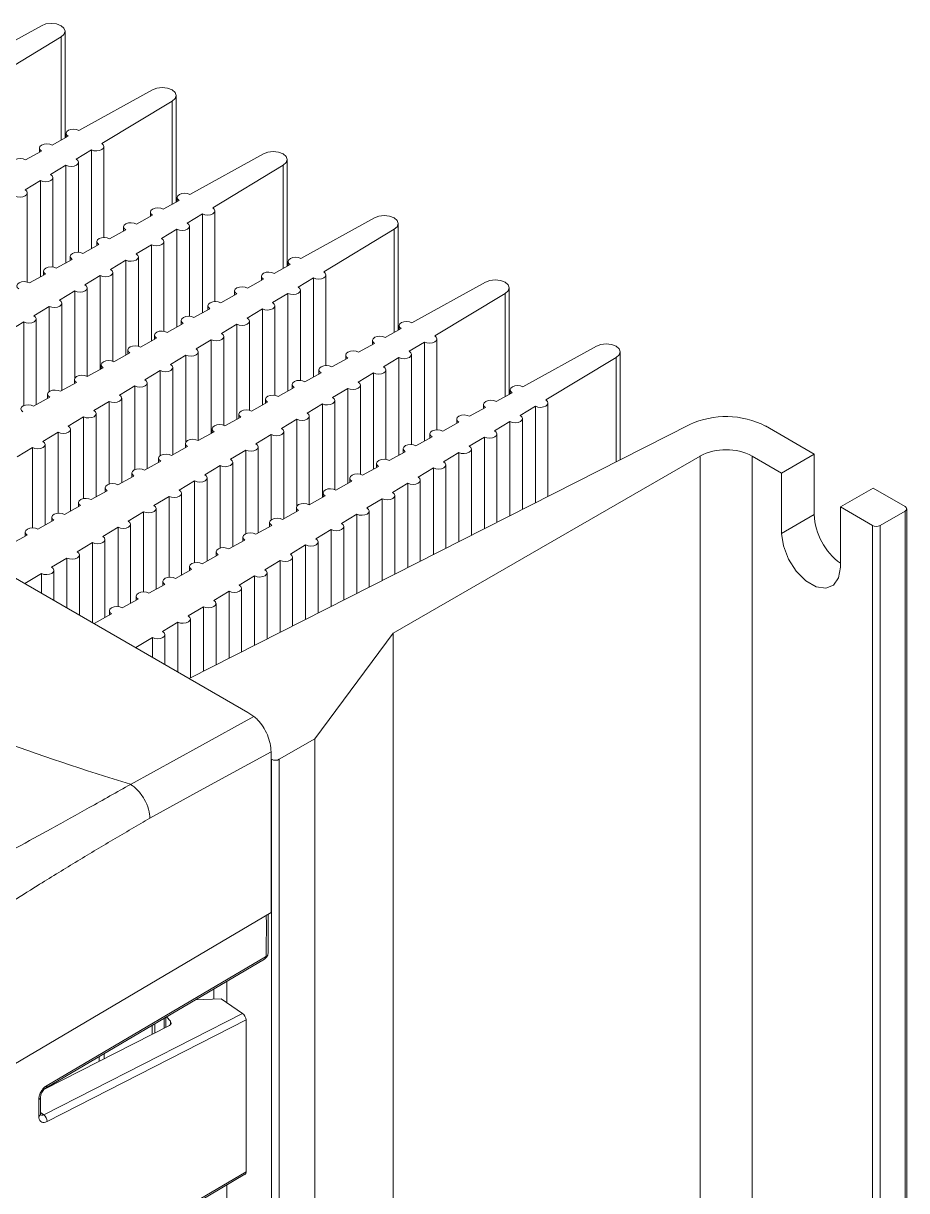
# Model space of a CAD drawing. Header units: millimetres. Extents: x -829 to 2887, y -460 to 1788.
# Drawn here: x 1963.52 to 1987.43, y 445.75 to 477.34 of the extents above; entities that cross this region are included whole.
import ezdxf

# ---------------------------------------------------------------- set-up
doc = ezdxf.new("R2010")
doc.units = ezdxf.units.MM

msp = doc.modelspace()

# ---------------------------------------------------------------- linework, layer by layer
at = {"color": 7, "linetype": 'Continuous', "lineweight": 15}
for p, q in [((1964.008, 477.277), (1962.015, 476.177)), ((1964.648, 474.237), (1964.648, 477.124)), ((1962.633, 475.82), (1964.538, 476.971)), ((1964.538, 476.971), (1964.538, 474.176)), ((1967.013, 475.542), (1965.02, 474.442)), ((1965.639, 474.085), (1967.543, 475.236)), ((1967.543, 475.236), (1967.543, 472.441)), ((1967.653, 472.502), (1967.653, 475.389)), ((1964.297, 474.043), (1964.731, 474.283)), ((1964.675, 474.362), (1964.675, 474.252)), ((1969.6, 458.691), (1942.74, 474.198)), ((1963.952, 473.963), (1963.952, 473.853)), ((1965.362, 473.918), (1964.947, 473.668)), ((1965.362, 473.918), (1965.362, 471.238)), ((1965.7, 471.546), (1965.7, 474.002)), ((1963.573, 473.644), (1964.008, 473.884)), ((1970.018, 473.807), (1968.025, 472.707)), ((1970.658, 470.767), (1970.658, 473.654)), ((1964.671, 473.501), (1964.256, 473.25)), ((1964.671, 473.501), (1964.671, 470.856)), ((1965.009, 471.146), (1965.009, 473.584)), ((1968.644, 472.35), (1970.549, 473.501)), ((1970.549, 473.501), (1970.549, 470.707)), ((1963.98, 473.083), (1963.565, 472.832)), ((1963.98, 473.083), (1963.98, 470.475)), ((1964.318, 470.743), (1964.318, 473.167)), ((1963.626, 470.337), (1963.626, 472.749)), ((1967.302, 472.308), (1967.736, 472.548)), ((1967.681, 472.627), (1967.681, 472.517)), ((1966.579, 471.909), (1967.013, 472.149)), ((1966.957, 472.228), (1966.957, 472.118)), ((1968.367, 472.183), (1967.952, 471.933)), ((1968.367, 472.183), (1968.367, 469.503)), ((1968.706, 469.811), (1968.706, 472.267)), ((1973.023, 472.072), (1971.03, 470.972)), ((1965.855, 471.51), (1966.29, 471.75)), ((1966.234, 471.829), (1966.234, 471.719)), ((1967.676, 471.766), (1967.261, 471.515)), ((1967.676, 471.766), (1967.676, 469.122)), ((1968.014, 469.411), (1968.014, 471.849)), ((1971.649, 470.615), (1973.554, 471.766)), ((1973.554, 471.766), (1973.554, 468.972)), ((1973.664, 469.032), (1973.664, 471.919)), ((1965.511, 471.43), (1965.511, 471.32)), ((1967.323, 469.009), (1967.323, 471.432)), ((1965.132, 471.111), (1965.566, 471.351)), ((1966.985, 471.348), (1966.57, 471.098)), ((1966.985, 471.348), (1966.985, 468.74)), ((1964.409, 470.712), (1964.843, 470.951)), ((1964.788, 471.031), (1964.788, 470.921)), ((1966.293, 470.931), (1965.879, 470.68)), ((1966.293, 470.931), (1966.293, 468.359)), ((1966.632, 468.603), (1966.632, 471.014)), ((1970.307, 470.573), (1970.741, 470.813)), ((1970.686, 470.893), (1970.686, 470.782)), ((1963.686, 470.313), (1964.12, 470.552)), ((1964.064, 470.632), (1964.064, 470.522)), ((1965.602, 470.513), (1965.187, 470.263)), ((1965.602, 470.513), (1965.602, 467.977)), ((1965.94, 468.193), (1965.94, 470.597)), ((1969.963, 470.494), (1969.963, 470.383)), ((1971.373, 470.448), (1970.958, 470.198)), ((1971.373, 470.448), (1971.373, 467.768)), ((1971.711, 468.076), (1971.711, 470.532)), ((1965.249, 467.783), (1965.249, 470.179)), ((1969.584, 470.174), (1970.018, 470.414)), ((1976.029, 470.337), (1974.036, 469.238)), ((1976.669, 467.297), (1976.669, 470.184)), ((1964.911, 470.096), (1964.496, 469.845)), ((1964.911, 470.096), (1964.911, 467.738)), ((1968.861, 469.775), (1969.295, 470.015)), ((1969.239, 470.095), (1969.239, 469.984)), ((1970.681, 470.031), (1970.266, 469.78)), ((1970.681, 470.031), (1970.681, 467.387)), ((1971.019, 467.676), (1971.019, 470.114)), ((1974.654, 468.88), (1976.559, 470.031)), ((1976.559, 470.031), (1976.559, 467.237)), ((1964.22, 469.678), (1963.805, 469.427)), ((1964.22, 469.678), (1964.22, 467.373)), ((1964.558, 467.401), (1964.558, 469.762)), ((1968.137, 469.376), (1968.571, 469.616)), ((1968.516, 469.695), (1968.516, 469.585)), ((1969.99, 469.613), (1969.575, 469.363)), ((1969.99, 469.613), (1969.99, 467.005)), ((1970.328, 467.274), (1970.328, 469.697)), ((1963.528, 469.261), (1963.113, 469.01)), ((1963.528, 469.261), (1963.528, 466.992)), ((1963.867, 467.02), (1963.867, 469.344)), ((1967.414, 468.977), (1967.848, 469.217)), ((1967.793, 469.296), (1967.793, 469.186)), ((1969.299, 469.196), (1968.884, 468.945)), ((1969.299, 469.196), (1969.299, 466.624)), ((1969.637, 466.868), (1969.637, 469.279)), ((1967.069, 468.897), (1967.069, 468.787)), ((1968.946, 466.458), (1968.946, 468.862)), ((1973.312, 468.838), (1973.746, 469.078)), ((1973.691, 469.158), (1973.691, 469.047)), ((1966.691, 468.578), (1967.125, 468.818)), ((1968.607, 468.778), (1968.193, 468.528)), ((1968.607, 468.778), (1968.607, 466.243)), ((1972.589, 468.439), (1973.023, 468.679)), ((1972.968, 468.759), (1972.968, 468.648)), ((1974.378, 468.714), (1973.963, 468.463)), ((1974.378, 468.714), (1974.378, 466.033)), ((1974.716, 466.341), (1974.716, 468.797)), ((1979.034, 468.602), (1977.041, 467.503)), ((1965.968, 468.179), (1966.402, 468.418)), ((1966.346, 468.498), (1966.346, 468.388)), ((1967.916, 468.361), (1967.501, 468.11)), ((1967.916, 468.361), (1967.916, 466.003)), ((1968.254, 466.048), (1968.254, 468.444)), ((1971.866, 468.04), (1972.3, 468.28)), ((1972.245, 468.36), (1972.245, 468.249)), ((1973.686, 468.296), (1973.272, 468.045)), ((1973.686, 468.296), (1973.686, 465.652)), ((1974.025, 465.941), (1974.025, 468.379)), ((1977.659, 467.146), (1979.564, 468.296)), ((1979.564, 468.296), (1979.564, 465.468)), ((1979.674, 465.523), (1979.674, 468.449)), ((1965.244, 467.78), (1965.678, 468.019)), ((1965.623, 468.099), (1965.623, 467.989)), ((1967.225, 467.943), (1966.81, 467.693)), ((1967.225, 467.943), (1967.225, 465.638)), ((1967.563, 465.666), (1967.563, 468.027)), ((1971.521, 467.961), (1971.521, 467.85)), ((1973.333, 465.539), (1973.333, 467.962)), ((1964.521, 467.381), (1964.955, 467.62)), ((1964.9, 467.7), (1964.9, 467.59)), ((1966.872, 465.285), (1966.872, 467.609)), ((1971.143, 467.641), (1971.577, 467.881)), ((1972.995, 467.878), (1972.58, 467.628)), ((1972.995, 467.878), (1972.995, 465.27)), ((1964.176, 467.301), (1964.176, 467.191)), ((1966.534, 467.526), (1966.119, 467.275)), ((1966.534, 467.526), (1966.534, 465.257)), ((1970.419, 467.242), (1970.853, 467.482)), ((1970.798, 467.561), (1970.798, 467.451)), ((1972.304, 467.461), (1971.889, 467.21)), ((1972.304, 467.461), (1972.304, 464.889)), ((1972.642, 465.133), (1972.642, 467.544)), ((1976.318, 467.104), (1976.752, 467.343)), ((1976.696, 467.423), (1976.696, 467.313)), ((1963.798, 466.982), (1964.232, 467.221)), ((1965.842, 467.108), (1965.427, 466.858)), ((1965.842, 464.87), (1965.842, 467.108)), ((1966.181, 464.903), (1966.181, 467.192)), ((1969.696, 466.843), (1970.13, 467.083)), ((1970.075, 467.162), (1970.075, 467.052)), ((1971.613, 467.043), (1971.198, 466.793)), ((1971.613, 467.043), (1971.613, 464.508)), ((1971.951, 464.723), (1971.951, 467.127)), ((1975.973, 467.024), (1975.973, 466.913)), ((1977.383, 466.979), (1976.968, 466.728)), ((1977.383, 466.979), (1977.383, 464.362)), ((1977.721, 464.533), (1977.721, 467.062)), ((1965.151, 466.691), (1964.736, 466.44)), ((1965.151, 464.479), (1965.151, 466.691)), ((1965.489, 464.522), (1965.489, 466.774)), ((1968.973, 466.444), (1969.407, 466.684)), ((1969.351, 466.763), (1969.351, 466.653)), ((1971.26, 464.313), (1971.26, 466.709)), ((1975.594, 466.705), (1976.028, 466.944)), ((1964.798, 464.141), (1964.798, 466.357)), ((1981.56, 466.48), (1968.011, 459.609)), ((1968.628, 466.364), (1968.628, 466.254)), ((1970.921, 466.626), (1970.506, 466.375)), ((1970.921, 466.626), (1970.921, 464.269)), ((1974.871, 466.305), (1975.305, 466.545)), ((1975.25, 466.625), (1975.25, 466.514)), ((1976.692, 466.561), (1976.277, 466.311)), ((1976.692, 466.561), (1976.692, 464.011)), ((1977.03, 464.183), (1977.03, 466.645)), ((1984.931, 465.68), (1983.611, 466.442)), ((1964.46, 466.273), (1964.045, 466.022)), ((1964.46, 464.084), (1964.46, 466.273)), ((1968.249, 466.045), (1968.684, 466.285)), ((1970.23, 466.208), (1969.815, 465.958)), ((1970.23, 466.208), (1970.23, 463.903)), ((1970.568, 463.931), (1970.568, 466.292)), ((1974.148, 465.906), (1974.582, 466.146)), ((1974.526, 466.226), (1974.526, 466.115)), ((1976, 466.144), (1975.585, 465.893)), ((1976, 466.144), (1976, 463.66)), ((1976.339, 463.832), (1976.339, 466.227)), ((1963.768, 465.856), (1963.354, 465.605)), ((1963.768, 463.686), (1963.768, 465.856)), ((1964.107, 463.759), (1964.107, 465.939)), ((1967.526, 465.646), (1967.96, 465.885)), ((1967.905, 465.965), (1967.905, 465.855)), ((1969.539, 465.791), (1969.124, 465.54)), ((1969.539, 465.791), (1969.539, 463.522)), ((1969.877, 463.55), (1969.877, 465.874)), ((1973.424, 465.507), (1973.859, 465.747)), ((1973.803, 465.827), (1973.803, 465.716)), ((1975.309, 465.726), (1974.894, 465.475)), ((1975.309, 465.726), (1975.309, 463.31)), ((1975.647, 463.481), (1975.647, 465.81)), ((1966.803, 465.247), (1967.237, 465.486)), ((1967.182, 465.566), (1967.182, 465.456)), ((1969.186, 463.169), (1969.186, 465.457)), ((1973.08, 465.428), (1973.08, 465.317)), ((1973.528, 460.832), (1981.837, 465.628)), ((1974.956, 463.131), (1974.956, 465.392)), ((1983.251, 465.628), (1984.047, 465.169)), ((1984.047, 465.169), (1984.931, 465.68)), ((1984.931, 465.68), (1984.931, 464.046)), ((1966.08, 464.848), (1966.514, 465.087)), ((1966.458, 465.167), (1966.458, 465.057)), ((1968.848, 465.373), (1968.433, 465.123)), ((1968.848, 463.135), (1968.848, 465.373)), ((1972.701, 465.108), (1973.135, 465.348)), ((1974.618, 465.309), (1974.203, 465.058)), ((1974.618, 465.309), (1974.618, 462.959)), ((1984.047, 463.536), (1984.047, 465.169)), ((1965.735, 464.768), (1965.735, 464.658)), ((1968.156, 464.956), (1967.741, 464.705)), ((1968.156, 462.744), (1968.156, 464.956)), ((1968.494, 462.787), (1968.494, 465.039)), ((1971.978, 464.709), (1972.412, 464.949)), ((1972.357, 465.028), (1972.357, 464.918)), ((1973.927, 464.891), (1973.512, 464.64)), ((1973.927, 464.891), (1973.927, 462.609)), ((1974.265, 462.78), (1974.265, 464.974)), ((1986.522, 464.761), (1985.638, 464.251)), ((1986.522, 464.761), (1987.388, 464.261)), ((1965.356, 464.449), (1965.791, 464.688)), ((1967.465, 464.538), (1967.05, 464.288)), ((1967.465, 462.349), (1967.465, 464.538)), ((1967.803, 462.406), (1967.803, 464.622)), ((1971.255, 464.31), (1971.689, 464.55)), ((1971.633, 464.629), (1971.633, 464.519)), ((1973.235, 464.473), (1972.82, 464.223)), ((1973.235, 464.473), (1973.235, 462.258)), ((1973.573, 462.43), (1973.573, 464.557)), ((1964.633, 464.05), (1965.067, 464.289)), ((1965.012, 464.369), (1965.012, 464.259)), ((1967.112, 462.024), (1967.112, 464.204)), ((1970.531, 463.911), (1970.966, 464.151)), ((1970.91, 464.23), (1970.91, 464.12)), ((1972.882, 462.079), (1972.882, 464.139)), ((1986.504, 463.751), (1985.638, 464.251)), ((1985.638, 464.251), (1985.638, 462.618)), ((1986.716, 463.751), (1987.388, 464.139)), ((1987.432, 412.023), (1987.432, 464.2)), ((1963.91, 463.651), (1964.344, 463.89)), ((1964.289, 463.97), (1964.289, 463.86)), ((1966.774, 464.121), (1966.359, 463.87)), ((1966.774, 461.951), (1966.774, 464.121)), ((1970.187, 463.831), (1970.187, 463.721)), ((1972.544, 464.056), (1972.129, 463.805)), ((1972.544, 464.056), (1972.544, 461.908)), ((1963.187, 463.252), (1963.621, 463.491)), ((1963.565, 463.571), (1963.565, 463.46)), ((1966.082, 463.703), (1965.667, 463.453)), ((1966.082, 461.551), (1966.082, 463.703)), ((1966.421, 461.643), (1966.421, 463.787)), ((1969.808, 463.512), (1970.242, 463.752)), ((1971.853, 463.638), (1971.438, 463.388)), ((1971.853, 461.557), (1971.853, 463.638)), ((1972.191, 461.729), (1972.191, 463.722)), ((1965.391, 463.286), (1964.976, 463.035)), ((1965.391, 461.121), (1965.391, 463.286)), ((1965.729, 461.262), (1965.729, 463.369)), ((1969.085, 463.113), (1969.519, 463.352)), ((1969.464, 463.432), (1969.464, 463.322)), ((1971.161, 463.221), (1970.747, 462.97)), ((1971.161, 461.207), (1971.161, 463.221)), ((1971.5, 461.378), (1971.5, 463.304)), ((1964.7, 462.868), (1964.285, 462.617)), ((1964.7, 461.52), (1964.7, 462.868)), ((1965.038, 461.325), (1965.038, 462.952)), ((1968.362, 462.714), (1968.796, 462.953)), ((1968.74, 463.033), (1968.74, 462.923)), ((1970.808, 461.028), (1970.808, 462.887)), ((1967.638, 462.315), (1968.072, 462.554)), ((1968.017, 462.634), (1968.017, 462.524)), ((1970.47, 462.803), (1970.055, 462.553)), ((1970.47, 460.856), (1970.47, 462.803)), ((1963.559, 462.179), (1964.009, 462.451)), ((1964.009, 461.919), (1964.009, 462.451)), ((1964.347, 461.724), (1964.347, 462.534)), ((1967.294, 462.235), (1967.294, 462.125)), ((1969.779, 462.386), (1969.364, 462.135)), ((1969.779, 460.506), (1969.779, 462.386)), ((1970.117, 460.677), (1970.117, 462.469)), ((1966.915, 461.916), (1967.349, 462.155)), ((1969.088, 461.968), (1968.673, 461.718)), ((1969.088, 460.155), (1969.088, 461.968)), ((1969.426, 460.326), (1969.426, 462.052)), ((1966.192, 461.517), (1966.626, 461.756)), ((1966.57, 461.836), (1966.57, 461.726)), ((1968.735, 459.976), (1968.735, 461.634)), ((1965.903, 461.357), (1965.432, 461.098)), ((1965.847, 461.437), (1965.847, 461.327)), ((1968.396, 461.551), (1967.981, 461.3)), ((1968.396, 459.804), (1968.396, 461.551)), ((1967.705, 461.133), (1967.29, 460.883)), ((1967.705, 459.785), (1967.705, 461.133)), ((1968.043, 459.625), (1968.043, 461.217)), ((1966.564, 460.444), (1967.014, 460.716)), ((1967.014, 460.184), (1967.014, 460.716)), ((1967.352, 459.989), (1967.352, 460.799)), ((1971.407, 457.974), (1973.528, 460.832)), ((1973.528, 460.832), (1973.528, 408.655)), ((1969.6, 458.691), (1969.757, 458.578)), ((1970.448, 457.421), (1971.407, 457.974)), ((1971.407, 457.974), (1971.407, 405.797)), ((1970.226, 457.626), (1970.226, 453.271)), ((1966.421, 456.742), (1966.417, 456.743)), ((1970.226, 453.271), (1962.851, 448.928)), ((1970.142, 452.212), (1970.142, 453.222)), ((1964.133, 448.529), (1970.047, 452.012)), ((1968.875, 450.935), (1969.451, 450.544)), ((1967.377, 450.17), (1967.377, 450.439)), ((1967.392, 450.448), (1967.498, 450.329)), ((1969.547, 450.366), (1969.547, 446.256)), ((1964.088, 448.493), (1967.472, 450.219)), ((1964.135, 448.531), (1964.133, 448.529)), ((1963.983, 447.819), (1963.983, 448.274)), ((1963.983, 448.271), (1963.983, 448.274)), ((1964.133, 443.018), (1969.517, 446.188))]:
    msp.add_line(p, q, dxfattribs=at)
at = {"color": 8, "linetype": 'Continuous', "lineweight": 15}
for p, q in [((1981.837, 465.628), (1981.837, 413.451)), ((1983.251, 465.628), (1983.251, 413.451)), ((1987.388, 464.139), (1987.388, 411.962)), ((1984.931, 464.046), (1984.047, 463.536)), ((1986.504, 411.574), (1986.504, 463.751)), ((1986.716, 411.574), (1986.716, 463.751)), ((1970.236, 405.244), (1970.236, 457.421)), ((1970.448, 457.421), (1970.448, 405.244)), ((1964.161, 448.596), (1970.075, 452.078)), ((1968.678, 450.927), (1968.678, 451.205)), ((1969.031, 451.413), (1969.031, 450.829)), ((1964.07, 447.799), (1969.451, 450.544)), ((1969.547, 450.366), (1964.161, 447.618)), ((1967.333, 450.148), (1967.333, 450.413)), ((1965.568, 449.247), (1965.568, 449.374)), ((1965.709, 449.32), (1965.709, 449.457)), ((1963.937, 447.756), (1963.937, 448.211)), ((1963.983, 447.861), (1964.07, 447.799)), ((1964.161, 443.084), (1969.547, 446.256)), ((1969.031, 445.902), (1969.031, 445.503))]:
    msp.add_line(p, q, dxfattribs=at)
at = {"color": 144, "linetype": 'Continuous', "lineweight": 0}
for p, q in [((1968.875, 450.935), (1968.171, 450.907)), ((1967.009, 449.983), (1967.009, 450.223)), ((1967.08, 450.019), (1967.08, 450.264)), ((1967.498, 450.237), (1967.498, 450.329))]:
    msp.add_line(p, q, dxfattribs=at)
at = {"color": 7, "linetype": 'Continuous', "lineweight": 15, "flags": 128}
for points in [[(1964.538, 476.971), (1964.619, 477.041), (1964.648, 477.124), (1964.619, 477.206), (1964.538, 477.277), (1964.417, 477.324), (1964.273, 477.34), (1964.13, 477.324), (1964.008, 477.277)], [(1967.543, 475.236), (1967.625, 475.306), (1967.653, 475.389), (1967.625, 475.472), (1967.543, 475.542), (1967.422, 475.589), (1967.278, 475.605), (1967.135, 475.589), (1967.013, 475.542)], [(1964.731, 474.283), (1964.689, 474.321), (1964.675, 474.365), (1964.692, 474.409), (1964.737, 474.446), (1964.803, 474.47), (1964.88, 474.478), (1964.956, 474.468), (1965.02, 474.442)], [(1964.008, 473.884), (1963.966, 473.922), (1963.952, 473.966), (1963.969, 474.01), (1964.014, 474.047), (1964.08, 474.071), (1964.157, 474.079), (1964.233, 474.069), (1964.297, 474.043)], [(1965.639, 474.085), (1965.683, 474.048), (1965.7, 474.004), (1965.687, 473.96), (1965.645, 473.922), (1965.581, 473.896), (1965.505, 473.886), (1965.428, 473.894), (1965.362, 473.918)], [(1963.284, 473.484), (1963.242, 473.522), (1963.229, 473.567), (1963.246, 473.611), (1963.291, 473.648), (1963.357, 473.672), (1963.433, 473.68), (1963.51, 473.67), (1963.573, 473.644)], [(1964.947, 473.668), (1964.992, 473.631), (1965.009, 473.587), (1964.996, 473.542), (1964.954, 473.504), (1964.89, 473.478), (1964.814, 473.469), (1964.737, 473.476), (1964.671, 473.501)], [(1970.549, 473.501), (1970.63, 473.571), (1970.658, 473.654), (1970.63, 473.737), (1970.549, 473.807), (1970.427, 473.854), (1970.283, 473.87), (1970.14, 473.854), (1970.018, 473.807)], [(1964.256, 473.25), (1964.301, 473.213), (1964.318, 473.169), (1964.304, 473.125), (1964.262, 473.087), (1964.198, 473.061), (1964.122, 473.051), (1964.045, 473.059), (1963.98, 473.083)], [(1963.565, 472.832), (1963.609, 472.796), (1963.626, 472.752), (1963.613, 472.707), (1963.571, 472.669), (1963.507, 472.643), (1963.431, 472.634), (1963.354, 472.641), (1963.288, 472.666)], [(1967.736, 472.548), (1967.694, 472.586), (1967.681, 472.63), (1967.698, 472.674), (1967.742, 472.711), (1967.808, 472.735), (1967.885, 472.743), (1967.961, 472.733), (1968.025, 472.707)], [(1967.013, 472.149), (1966.971, 472.187), (1966.957, 472.231), (1966.974, 472.275), (1967.019, 472.312), (1967.085, 472.336), (1967.162, 472.344), (1967.238, 472.334), (1967.302, 472.308)], [(1968.644, 472.35), (1968.689, 472.313), (1968.705, 472.269), (1968.692, 472.225), (1968.65, 472.187), (1968.586, 472.161), (1968.51, 472.151), (1968.433, 472.159), (1968.367, 472.183)], [(1973.554, 471.766), (1973.635, 471.836), (1973.664, 471.919), (1973.635, 472.002), (1973.554, 472.072), (1973.432, 472.119), (1973.289, 472.135), (1973.145, 472.119), (1973.023, 472.072)], [(1966.29, 471.75), (1966.248, 471.788), (1966.234, 471.832), (1966.251, 471.876), (1966.296, 471.913), (1966.362, 471.937), (1966.439, 471.945), (1966.515, 471.935), (1966.579, 471.909)], [(1967.952, 471.933), (1967.997, 471.896), (1968.014, 471.852), (1968.001, 471.807), (1967.959, 471.769), (1967.895, 471.744), (1967.819, 471.734), (1967.742, 471.742), (1967.676, 471.766)], [(1965.566, 471.351), (1965.524, 471.389), (1965.511, 471.433), (1965.528, 471.477), (1965.573, 471.514), (1965.638, 471.538), (1965.715, 471.546), (1965.792, 471.536), (1965.855, 471.51)], [(1967.261, 471.515), (1967.306, 471.478), (1967.323, 471.434), (1967.309, 471.39), (1967.268, 471.352), (1967.204, 471.326), (1967.127, 471.316), (1967.051, 471.324), (1966.985, 471.348)], [(1964.843, 470.951), (1964.801, 470.989), (1964.788, 471.034), (1964.805, 471.078), (1964.849, 471.115), (1964.915, 471.139), (1964.992, 471.147), (1965.068, 471.137), (1965.132, 471.111)], [(1966.57, 471.098), (1966.615, 471.061), (1966.632, 471.017), (1966.618, 470.972), (1966.576, 470.934), (1966.512, 470.909), (1966.436, 470.899), (1966.359, 470.907), (1966.293, 470.931)], [(1970.741, 470.813), (1970.699, 470.851), (1970.686, 470.895), (1970.703, 470.939), (1970.748, 470.976), (1970.813, 471), (1970.89, 471.008), (1970.967, 470.998), (1971.03, 470.972)], [(1964.12, 470.552), (1964.078, 470.59), (1964.064, 470.635), (1964.081, 470.679), (1964.126, 470.716), (1964.192, 470.74), (1964.269, 470.748), (1964.345, 470.738), (1964.409, 470.712)], [(1965.879, 470.68), (1965.923, 470.643), (1965.94, 470.599), (1965.927, 470.555), (1965.885, 470.517), (1965.821, 470.491), (1965.745, 470.481), (1965.668, 470.489), (1965.602, 470.513)], [(1970.018, 470.414), (1969.976, 470.452), (1969.963, 470.496), (1969.98, 470.54), (1970.024, 470.577), (1970.09, 470.601), (1970.167, 470.609), (1970.243, 470.599), (1970.307, 470.573)], [(1971.649, 470.615), (1971.694, 470.578), (1971.711, 470.535), (1971.697, 470.49), (1971.655, 470.452), (1971.591, 470.426), (1971.515, 470.416), (1971.438, 470.424), (1971.373, 470.448)], [(1963.396, 470.153), (1963.355, 470.191), (1963.341, 470.236), (1963.358, 470.28), (1963.403, 470.317), (1963.469, 470.341), (1963.546, 470.349), (1963.622, 470.339), (1963.686, 470.313)], [(1965.187, 470.263), (1965.232, 470.226), (1965.249, 470.182), (1965.236, 470.137), (1965.194, 470.099), (1965.13, 470.073), (1965.054, 470.064), (1964.977, 470.071), (1964.911, 470.096)], [(1969.295, 470.015), (1969.253, 470.053), (1969.239, 470.097), (1969.256, 470.141), (1969.301, 470.178), (1969.367, 470.202), (1969.444, 470.21), (1969.52, 470.2), (1969.584, 470.174)], [(1970.958, 470.198), (1971.002, 470.161), (1971.019, 470.117), (1971.006, 470.073), (1970.964, 470.035), (1970.9, 470.009), (1970.824, 469.999), (1970.747, 470.007), (1970.681, 470.031)], [(1976.559, 470.031), (1976.64, 470.101), (1976.669, 470.184), (1976.64, 470.267), (1976.559, 470.337), (1976.437, 470.384), (1976.294, 470.401), (1976.15, 470.384), (1976.029, 470.337)], [(1964.496, 469.845), (1964.541, 469.808), (1964.558, 469.764), (1964.544, 469.72), (1964.502, 469.682), (1964.439, 469.656), (1964.362, 469.646), (1964.286, 469.654), (1964.22, 469.678)], [(1968.571, 469.616), (1968.53, 469.654), (1968.516, 469.698), (1968.533, 469.742), (1968.578, 469.779), (1968.644, 469.803), (1968.721, 469.811), (1968.797, 469.801), (1968.861, 469.775)], [(1970.266, 469.78), (1970.311, 469.743), (1970.328, 469.699), (1970.315, 469.655), (1970.273, 469.617), (1970.209, 469.591), (1970.133, 469.581), (1970.056, 469.589), (1969.99, 469.613)], [(1963.805, 469.427), (1963.85, 469.391), (1963.867, 469.347), (1963.853, 469.302), (1963.811, 469.264), (1963.747, 469.238), (1963.671, 469.229), (1963.594, 469.236), (1963.528, 469.261)], [(1967.848, 469.217), (1967.806, 469.255), (1967.793, 469.299), (1967.81, 469.343), (1967.855, 469.38), (1967.92, 469.404), (1967.997, 469.412), (1968.073, 469.402), (1968.137, 469.376)], [(1969.575, 469.363), (1969.62, 469.326), (1969.637, 469.282), (1969.623, 469.238), (1969.581, 469.2), (1969.518, 469.174), (1969.441, 469.164), (1969.365, 469.172), (1969.299, 469.196)], [(1973.746, 469.078), (1973.705, 469.116), (1973.691, 469.16), (1973.708, 469.204), (1973.753, 469.241), (1973.819, 469.265), (1973.896, 469.273), (1973.972, 469.263), (1974.036, 469.238)], [(1967.125, 468.818), (1967.083, 468.856), (1967.07, 468.9), (1967.087, 468.944), (1967.131, 468.981), (1967.197, 469.005), (1967.274, 469.013), (1967.35, 469.003), (1967.414, 468.977)], [(1968.884, 468.945), (1968.929, 468.908), (1968.946, 468.864), (1968.932, 468.82), (1968.89, 468.782), (1968.826, 468.756), (1968.75, 468.746), (1968.673, 468.754), (1968.607, 468.778)], [(1973.023, 468.679), (1972.981, 468.717), (1972.968, 468.761), (1972.985, 468.805), (1973.03, 468.842), (1973.095, 468.866), (1973.172, 468.874), (1973.248, 468.864), (1973.312, 468.838)], [(1974.654, 468.88), (1974.699, 468.844), (1974.716, 468.8), (1974.702, 468.755), (1974.661, 468.717), (1974.597, 468.691), (1974.52, 468.682), (1974.444, 468.689), (1974.378, 468.714)], [(1966.402, 468.418), (1966.36, 468.456), (1966.346, 468.501), (1966.363, 468.545), (1966.408, 468.582), (1966.474, 468.606), (1966.551, 468.614), (1966.627, 468.604), (1966.691, 468.578)], [(1979.564, 468.296), (1979.645, 468.366), (1979.674, 468.449), (1979.645, 468.532), (1979.564, 468.602), (1979.443, 468.649), (1979.299, 468.666), (1979.156, 468.649), (1979.034, 468.602)], [(1968.193, 468.528), (1968.237, 468.491), (1968.254, 468.447), (1968.241, 468.402), (1968.199, 468.364), (1968.135, 468.339), (1968.059, 468.329), (1967.982, 468.337), (1967.916, 468.361)], [(1972.3, 468.28), (1972.258, 468.318), (1972.245, 468.362), (1972.262, 468.406), (1972.306, 468.443), (1972.372, 468.467), (1972.449, 468.475), (1972.525, 468.465), (1972.589, 468.439)], [(1973.963, 468.463), (1974.008, 468.426), (1974.025, 468.382), (1974.011, 468.338), (1973.969, 468.3), (1973.905, 468.274), (1973.829, 468.264), (1973.752, 468.272), (1973.686, 468.296)], [(1965.678, 468.019), (1965.637, 468.057), (1965.623, 468.102), (1965.64, 468.146), (1965.685, 468.183), (1965.751, 468.207), (1965.827, 468.215), (1965.904, 468.205), (1965.968, 468.179)], [(1967.501, 468.11), (1967.546, 468.073), (1967.563, 468.029), (1967.55, 467.985), (1967.508, 467.947), (1967.444, 467.921), (1967.368, 467.911), (1967.291, 467.919), (1967.225, 467.943)], [(1971.577, 467.881), (1971.535, 467.919), (1971.521, 467.963), (1971.538, 468.007), (1971.583, 468.044), (1971.649, 468.068), (1971.726, 468.076), (1971.802, 468.066), (1971.866, 468.04)], [(1973.272, 468.045), (1973.316, 468.009), (1973.333, 467.965), (1973.32, 467.92), (1973.278, 467.882), (1973.214, 467.856), (1973.138, 467.847), (1973.061, 467.854), (1972.995, 467.878)], [(1964.955, 467.62), (1964.913, 467.658), (1964.9, 467.703), (1964.917, 467.747), (1964.962, 467.784), (1965.027, 467.808), (1965.104, 467.816), (1965.18, 467.806), (1965.244, 467.78)], [(1966.81, 467.693), (1966.855, 467.656), (1966.872, 467.612), (1966.858, 467.567), (1966.816, 467.529), (1966.752, 467.504), (1966.676, 467.494), (1966.599, 467.502), (1966.534, 467.526)], [(1970.853, 467.482), (1970.812, 467.52), (1970.798, 467.564), (1970.815, 467.608), (1970.86, 467.645), (1970.926, 467.669), (1971.002, 467.677), (1971.079, 467.667), (1971.143, 467.641)], [(1972.58, 467.628), (1972.625, 467.591), (1972.642, 467.547), (1972.629, 467.503), (1972.587, 467.465), (1972.523, 467.439), (1972.447, 467.429), (1972.37, 467.437), (1972.304, 467.461)], [(1964.232, 467.221), (1964.19, 467.259), (1964.176, 467.304), (1964.193, 467.348), (1964.238, 467.385), (1964.304, 467.409), (1964.381, 467.416), (1964.457, 467.407), (1964.521, 467.381)], [(1976.752, 467.343), (1976.71, 467.381), (1976.696, 467.426), (1976.713, 467.469), (1976.758, 467.506), (1976.824, 467.531), (1976.901, 467.538), (1976.977, 467.529), (1977.041, 467.503)], [(1963.509, 466.822), (1963.467, 466.86), (1963.453, 466.905), (1963.47, 466.949), (1963.515, 466.985), (1963.581, 467.01), (1963.658, 467.017), (1963.734, 467.008), (1963.798, 466.982)], [(1966.119, 467.275), (1966.164, 467.238), (1966.18, 467.194), (1966.167, 467.15), (1966.125, 467.112), (1966.061, 467.086), (1965.985, 467.076), (1965.908, 467.084), (1965.842, 467.108)], [(1970.13, 467.083), (1970.088, 467.121), (1970.075, 467.165), (1970.092, 467.209), (1970.137, 467.246), (1970.202, 467.27), (1970.279, 467.278), (1970.355, 467.268), (1970.419, 467.242)], [(1971.889, 467.21), (1971.934, 467.173), (1971.951, 467.129), (1971.937, 467.085), (1971.895, 467.047), (1971.832, 467.021), (1971.755, 467.011), (1971.678, 467.019), (1971.613, 467.043)], [(1976.028, 466.944), (1975.987, 466.982), (1975.973, 467.026), (1975.99, 467.07), (1976.035, 467.107), (1976.101, 467.131), (1976.178, 467.139), (1976.254, 467.129), (1976.318, 467.104)], [(1977.659, 467.146), (1977.704, 467.109), (1977.721, 467.065), (1977.708, 467.02), (1977.666, 466.982), (1977.602, 466.957), (1977.526, 466.947), (1977.449, 466.955), (1977.383, 466.979)], [(1965.427, 466.858), (1965.472, 466.821), (1965.489, 466.777), (1965.476, 466.732), (1965.434, 466.694), (1965.37, 466.668), (1965.294, 466.659), (1965.217, 466.666), (1965.151, 466.691)], [(1969.407, 466.684), (1969.365, 466.722), (1969.351, 466.766), (1969.368, 466.81), (1969.413, 466.847), (1969.479, 466.871), (1969.556, 466.879), (1969.632, 466.869), (1969.696, 466.843)], [(1971.198, 466.793), (1971.243, 466.756), (1971.259, 466.712), (1971.246, 466.668), (1971.204, 466.63), (1971.14, 466.604), (1971.064, 466.594), (1970.987, 466.602), (1970.921, 466.626)], [(1975.305, 466.545), (1975.263, 466.583), (1975.25, 466.627), (1975.267, 466.671), (1975.312, 466.708), (1975.377, 466.732), (1975.454, 466.74), (1975.53, 466.73), (1975.594, 466.705)], [(1976.968, 466.728), (1977.013, 466.691), (1977.03, 466.647), (1977.016, 466.603), (1976.974, 466.565), (1976.911, 466.539), (1976.834, 466.529), (1976.758, 466.537), (1976.692, 466.561)], [(1964.736, 466.44), (1964.781, 466.403), (1964.798, 466.359), (1964.784, 466.315), (1964.743, 466.277), (1964.679, 466.251), (1964.602, 466.241), (1964.526, 466.249), (1964.46, 466.273)], [(1968.684, 466.285), (1968.642, 466.323), (1968.628, 466.367), (1968.645, 466.411), (1968.69, 466.448), (1968.756, 466.472), (1968.833, 466.48), (1968.909, 466.47), (1968.973, 466.444)], [(1970.506, 466.375), (1970.551, 466.338), (1970.568, 466.294), (1970.555, 466.25), (1970.513, 466.212), (1970.449, 466.186), (1970.373, 466.176), (1970.296, 466.184), (1970.23, 466.208)], [(1974.582, 466.146), (1974.54, 466.184), (1974.526, 466.228), (1974.543, 466.272), (1974.588, 466.309), (1974.654, 466.333), (1974.731, 466.341), (1974.807, 466.331), (1974.871, 466.305)], [(1964.045, 466.022), (1964.09, 465.986), (1964.107, 465.942), (1964.093, 465.897), (1964.051, 465.859), (1963.987, 465.833), (1963.911, 465.824), (1963.834, 465.831), (1963.768, 465.856)], [(1967.96, 465.885), (1967.918, 465.923), (1967.905, 465.968), (1967.922, 466.012), (1967.967, 466.049), (1968.033, 466.073), (1968.109, 466.081), (1968.186, 466.071), (1968.249, 466.045)], [(1976.277, 466.311), (1976.322, 466.274), (1976.339, 466.23), (1976.325, 466.185), (1976.283, 466.147), (1976.219, 466.121), (1976.143, 466.112), (1976.066, 466.119), (1976, 466.144)], [(1969.815, 465.958), (1969.86, 465.921), (1969.877, 465.877), (1969.863, 465.833), (1969.822, 465.795), (1969.758, 465.769), (1969.682, 465.759), (1969.605, 465.767), (1969.539, 465.791)], [(1973.859, 465.747), (1973.817, 465.785), (1973.803, 465.829), (1973.82, 465.873), (1973.865, 465.91), (1973.931, 465.934), (1974.008, 465.942), (1974.084, 465.932), (1974.148, 465.906)], [(1975.585, 465.893), (1975.63, 465.856), (1975.647, 465.812), (1975.634, 465.768), (1975.592, 465.73), (1975.528, 465.704), (1975.452, 465.694), (1975.375, 465.702), (1975.309, 465.726)], [(1967.237, 465.486), (1967.195, 465.524), (1967.182, 465.569), (1967.199, 465.613), (1967.243, 465.65), (1967.309, 465.674), (1967.386, 465.682), (1967.462, 465.672), (1967.526, 465.646)], [(1969.124, 465.54), (1969.169, 465.503), (1969.186, 465.459), (1969.172, 465.415), (1969.13, 465.377), (1969.066, 465.351), (1968.99, 465.341), (1968.913, 465.349), (1968.848, 465.373)], [(1973.135, 465.348), (1973.093, 465.386), (1973.08, 465.43), (1973.097, 465.474), (1973.142, 465.511), (1973.208, 465.535), (1973.284, 465.543), (1973.361, 465.533), (1973.424, 465.507)], [(1974.894, 465.475), (1974.939, 465.439), (1974.956, 465.395), (1974.942, 465.35), (1974.901, 465.312), (1974.837, 465.286), (1974.761, 465.277), (1974.684, 465.284), (1974.618, 465.309)], [(1966.514, 465.087), (1966.472, 465.125), (1966.458, 465.17), (1966.475, 465.214), (1966.52, 465.251), (1966.586, 465.275), (1966.663, 465.283), (1966.739, 465.273), (1966.803, 465.247)], [(1968.433, 465.123), (1968.477, 465.086), (1968.494, 465.042), (1968.481, 464.997), (1968.439, 464.959), (1968.375, 464.934), (1968.299, 464.924), (1968.222, 464.932), (1968.156, 464.956)], [(1972.412, 464.949), (1972.37, 464.987), (1972.357, 465.031), (1972.374, 465.075), (1972.418, 465.112), (1972.484, 465.136), (1972.561, 465.144), (1972.637, 465.134), (1972.701, 465.108)], [(1965.791, 464.688), (1965.749, 464.726), (1965.735, 464.771), (1965.752, 464.815), (1965.797, 464.851), (1965.863, 464.876), (1965.94, 464.883), (1966.016, 464.874), (1966.08, 464.848)], [(1974.203, 465.058), (1974.248, 465.021), (1974.265, 464.977), (1974.251, 464.933), (1974.209, 464.895), (1974.145, 464.869), (1974.069, 464.859), (1973.992, 464.867), (1973.927, 464.891)], [(1965.067, 464.289), (1965.025, 464.327), (1965.012, 464.372), (1965.029, 464.416), (1965.074, 464.452), (1965.139, 464.477), (1965.216, 464.484), (1965.293, 464.475), (1965.356, 464.449)], [(1967.741, 464.705), (1967.786, 464.668), (1967.803, 464.624), (1967.79, 464.58), (1967.748, 464.542), (1967.684, 464.516), (1967.608, 464.506), (1967.531, 464.514), (1967.465, 464.538)], [(1971.689, 464.55), (1971.647, 464.588), (1971.633, 464.632), (1971.65, 464.676), (1971.695, 464.713), (1971.761, 464.737), (1971.838, 464.745), (1971.914, 464.735), (1971.978, 464.709)], [(1973.512, 464.64), (1973.556, 464.604), (1973.573, 464.56), (1973.56, 464.515), (1973.518, 464.477), (1973.454, 464.451), (1973.378, 464.442), (1973.301, 464.449), (1973.235, 464.473)], [(1967.05, 464.288), (1967.095, 464.251), (1967.112, 464.207), (1967.098, 464.162), (1967.056, 464.124), (1966.993, 464.099), (1966.916, 464.089), (1966.84, 464.097), (1966.774, 464.121)], [(1970.966, 464.151), (1970.924, 464.189), (1970.91, 464.233), (1970.927, 464.277), (1970.972, 464.314), (1971.038, 464.338), (1971.115, 464.346), (1971.191, 464.336), (1971.255, 464.31)], [(1972.82, 464.223), (1972.865, 464.186), (1972.882, 464.142), (1972.869, 464.098), (1972.827, 464.06), (1972.763, 464.034), (1972.687, 464.024), (1972.61, 464.032), (1972.544, 464.056)], [(1964.344, 463.89), (1964.302, 463.928), (1964.289, 463.973), (1964.306, 464.016), (1964.35, 464.053), (1964.416, 464.078), (1964.493, 464.085), (1964.569, 464.076), (1964.633, 464.05)], [(1966.359, 463.87), (1966.404, 463.833), (1966.421, 463.789), (1966.407, 463.745), (1966.365, 463.707), (1966.301, 463.681), (1966.225, 463.671), (1966.148, 463.679), (1966.082, 463.703)], [(1970.242, 463.752), (1970.2, 463.79), (1970.187, 463.834), (1970.204, 463.878), (1970.249, 463.915), (1970.314, 463.939), (1970.391, 463.947), (1970.468, 463.937), (1970.531, 463.911)], [(1963.621, 463.491), (1963.579, 463.529), (1963.565, 463.573), (1963.582, 463.617), (1963.627, 463.654), (1963.693, 463.678), (1963.77, 463.686), (1963.846, 463.676), (1963.91, 463.651)], [(1969.519, 463.352), (1969.477, 463.39), (1969.464, 463.435), (1969.481, 463.479), (1969.525, 463.516), (1969.591, 463.54), (1969.668, 463.548), (1969.744, 463.538), (1969.808, 463.512)], [(1972.129, 463.805), (1972.174, 463.768), (1972.191, 463.724), (1972.177, 463.68), (1972.135, 463.642), (1972.072, 463.616), (1971.995, 463.606), (1971.919, 463.614), (1971.853, 463.638)], [(1985.638, 462.618), (1985.59, 462.331), (1985.452, 462.135), (1985.24, 462.052), (1984.98, 462.093), (1984.704, 462.252), (1984.444, 462.511), (1984.233, 462.838), (1984.095, 463.194), (1984.047, 463.536)], [(1965.667, 463.453), (1965.712, 463.416), (1965.729, 463.372), (1965.716, 463.327), (1965.674, 463.289), (1965.61, 463.263), (1965.534, 463.254), (1965.457, 463.261), (1965.391, 463.286)], [(1971.438, 463.388), (1971.483, 463.351), (1971.5, 463.307), (1971.486, 463.263), (1971.444, 463.225), (1971.38, 463.199), (1971.304, 463.189), (1971.227, 463.197), (1971.161, 463.221)], [(1964.976, 463.035), (1965.021, 462.998), (1965.038, 462.954), (1965.025, 462.91), (1964.983, 462.872), (1964.919, 462.846), (1964.843, 462.836), (1964.766, 462.844), (1964.7, 462.868)], [(1968.796, 462.953), (1968.754, 462.991), (1968.74, 463.036), (1968.757, 463.08), (1968.802, 463.117), (1968.868, 463.141), (1968.945, 463.149), (1969.021, 463.139), (1969.085, 463.113)], [(1970.747, 462.97), (1970.791, 462.933), (1970.808, 462.889), (1970.795, 462.845), (1970.753, 462.807), (1970.689, 462.781), (1970.613, 462.771), (1970.536, 462.779), (1970.47, 462.803)], [(1964.285, 462.617), (1964.33, 462.581), (1964.347, 462.537), (1964.333, 462.492), (1964.291, 462.454), (1964.227, 462.428), (1964.151, 462.419), (1964.074, 462.426), (1964.009, 462.451)], [(1968.072, 462.554), (1968.031, 462.592), (1968.017, 462.637), (1968.034, 462.681), (1968.079, 462.718), (1968.145, 462.742), (1968.222, 462.75), (1968.298, 462.74), (1968.362, 462.714)], [(1970.055, 462.553), (1970.1, 462.516), (1970.117, 462.472), (1970.104, 462.428), (1970.062, 462.39), (1969.998, 462.364), (1969.922, 462.354), (1969.845, 462.362), (1969.779, 462.386)], [(1967.349, 462.155), (1967.307, 462.193), (1967.294, 462.238), (1967.311, 462.282), (1967.356, 462.319), (1967.421, 462.343), (1967.498, 462.35), (1967.574, 462.341), (1967.638, 462.315)], [(1966.626, 461.756), (1966.584, 461.794), (1966.571, 461.839), (1966.587, 461.883), (1966.632, 461.919), (1966.698, 461.944), (1966.775, 461.951), (1966.851, 461.942), (1966.915, 461.916)], [(1969.364, 462.135), (1969.409, 462.098), (1969.426, 462.054), (1969.412, 462.01), (1969.37, 461.972), (1969.306, 461.946), (1969.23, 461.936), (1969.153, 461.944), (1969.088, 461.968)], [(1968.673, 461.718), (1968.718, 461.681), (1968.734, 461.637), (1968.721, 461.592), (1968.679, 461.554), (1968.615, 461.529), (1968.539, 461.519), (1968.462, 461.527), (1968.396, 461.551)], [(1965.903, 461.357), (1965.861, 461.395), (1965.847, 461.44), (1965.864, 461.483), (1965.909, 461.52), (1965.975, 461.545), (1966.052, 461.552), (1966.128, 461.543), (1966.192, 461.517)], [(1967.981, 461.3), (1968.026, 461.263), (1968.043, 461.219), (1968.03, 461.175), (1967.988, 461.137), (1967.924, 461.111), (1967.848, 461.101), (1967.771, 461.109), (1967.705, 461.133)], [(1967.29, 460.883), (1967.335, 460.846), (1967.352, 460.802), (1967.338, 460.757), (1967.297, 460.719), (1967.233, 460.694), (1967.156, 460.684), (1967.08, 460.692), (1967.014, 460.716)]]:
    msp.add_lwpolyline(points, dxfattribs=at)
at = {"color": 8, "linetype": 'Continuous', "lineweight": 15, "flags": 128}
for points in [[(1966.417, 456.743), (1968.287, 457.771), (1969.757, 458.578)], [(1970.226, 457.626), (1968.389, 456.617), (1966.946, 455.824)], [(1963.981, 447.799), (1964.009, 447.787), (1964.047, 447.79), (1964.07, 447.799), (1964.07, 447.799), (1964.07, 447.799)]]:
    msp.add_lwpolyline(points, dxfattribs=at)
at = {"color": 7, "linetype": 'Continuous', "lineweight": 15}
for centre, radius, start, end in [((1982.546, 464.374), 2.325, 62.7642, 115.0974), ((1982.544, 464.264), 1.537, 62.6103, 117.3902), ((1987.364, 464.2), 0.0655, 290.7809, 69.2092), ((1986.654, 464.119), 1.725, 182.4082, 233.9065), ((1986.61, 463.955), 0.231, 242.607, 297.393), ((1992.299, 540.192), 87.37, 250.21241, 252.7684), ((1970.342, 457.626), 0.231, 242.6129, 297.3904)]:
    msp.add_arc(centre, radius, start, end, dxfattribs=at)
at = {"color": 8, "linetype": 'Continuous', "lineweight": 15}
for centre, radius, start, end in [((1970.008, 452.067), 0.0677, 305.6073, 9.7391), ((1964.093, 448.585), 0.0686, 308.0688, 9.4689), ((1963.908, 448.281), 0.0753, 291.9462, 352.2911), ((1963.909, 447.826), 0.0744, 291.7299, 355.048), ((1963.929, 447.616), 0.232, 0.6062, 52.5241)]:
    msp.add_arc(centre, radius, start, end, dxfattribs=at)
at = {"color": 7, "linetype": 'Continuous', "lineweight": 15}
for centre, ratio, start_param, end_param in [((1969.441, 450.427), 0.576885, 3.926946, 5.410476), ((1969.441, 446.317), 0.577879, 3.146732, 3.927808)]:
    msp.add_ellipse(centre, major_axis=(-0.075, 0.13), ratio=ratio, start_param=start_param, end_param=end_param, dxfattribs=at)
at = {"color": 144, "linetype": 'Continuous', "lineweight": 0}
msp.add_ellipse((1967.368, 450.292), major_axis=(0.15, -0.017), ratio=0.604727, start_param=5.539995, end_param=6.873653, dxfattribs=at)
at = {"color": 7, "linetype": 'Continuous', "lineweight": 15}
for points, knots in [([(1970.226, 457.626), (1970.221, 457.698), (1970.211, 457.843), (1970.13, 458.085), (1970.012, 458.309), (1969.879, 458.479), (1969.792, 458.55), (1969.757, 458.578)], [0, 0, 0, 0, 0.213681, 0.427335, 0.641371, 0.856168, 1, 1, 1, 1]), ([(1966.421, 456.742), (1966.482, 456.705), (1966.549, 456.652), (1966.677, 456.516), (1966.739, 456.433), (1966.841, 456.254), (1966.881, 456.158), (1966.933, 455.979), (1966.945, 455.895), (1966.946, 455.824)], [0, 0, 0, 0, 0.25, 0.25, 0.5, 0.5, 0.75, 0.75, 1, 1, 1, 1]), ([(1970.047, 452.012), (1970.067, 452.027), (1970.105, 452.056), (1970.135, 452.116), (1970.143, 452.167), (1970.143, 452.197), (1970.142, 452.21), (1970.142, 452.212), (1970.142, 452.212), (1970.142, 452.212), (1970.142, 452.212)], [0, 0, 0, 0, 0.304348, 0.588158, 0.800912, 0.948748, 0.978808, 0.99195, 0.998325, 1, 1, 1, 1]), ([(1963.986, 448.27), (1963.986, 448.285), (1963.985, 448.315), (1964.004, 448.371), (1964.034, 448.431), (1964.075, 448.482), (1964.108, 448.514), (1964.129, 448.526), (1964.136, 448.53)], [0, 0, 0, 0, 0.165434, 0.350481, 0.543033, 0.738017, 0.912757, 1, 1, 1, 1]), ([(1963.986, 447.794), (1963.986, 447.793), (1963.988, 447.791), (1963.984, 447.802), (1963.983, 447.809), (1963.983, 447.819), (1963.983, 447.82)], [0, 0, 0, 0, 0.236629, 0.640251, 0.978456, 1, 1, 1, 1])]:
    msp.add_open_spline(points, degree=3, knots=knots, dxfattribs=at)
at = {"color": 8, "linetype": 'Continuous', "lineweight": 15}
for points, knots in [([(1941.051, 442.419), (1941.22, 442.533), (1941.558, 442.76), (1942.065, 443.096), (1942.571, 443.426), (1943.075, 443.751), (1943.578, 444.071), (1944.429, 444.605), (1945.643, 445.349), (1947.738, 446.59), (1950.422, 448.112), (1953.623, 449.855), (1956.895, 451.593), (1959.558, 453.001), (1961.728, 454.159), (1963.098, 454.899), (1964.306, 455.559), (1965.338, 456.131), (1966.049, 456.532), (1966.421, 456.742)], [0, 0, 0, 0, 0.020999, 0.041833, 0.062502, 0.083008, 0.103351, 0.123531, 0.185701, 0.248685, 0.371476, 0.499222, 0.619403, 0.749764, 0.809315, 0.874912, 0.912688, 0.954392, 1, 1, 1, 1]), ([(1966.946, 455.824), (1966.779, 455.728), (1966.445, 455.535), (1965.941, 455.24), (1965.435, 454.939), (1964.924, 454.631), (1964.411, 454.318), (1963.572, 453.798), (1962.384, 453.045), (1960.88, 452.062), (1959.35, 451.035), (1957.859, 450.014), (1956.33, 448.947), (1954.315, 447.524), (1952.148, 445.972), (1950.139, 444.531), (1948.602, 443.43), (1947.226, 442.453), (1945.966, 441.565), (1944.993, 440.887), (1944.276, 440.391), (1943.548, 439.893), (1943.065, 439.566), (1942.798, 439.384)], [0, 0, 0, 0, 0.020564, 0.041269, 0.062116, 0.083108, 0.104244, 0.125525, 0.186841, 0.251061, 0.311866, 0.376602, 0.436229, 0.5021, 0.627468, 0.706368, 0.752666, 0.819118, 0.877679, 0.909531, 0.940139, 0.966856, 1, 1, 1, 1]), ([(1970.075, 452.078), (1970.077, 452.08), (1970.082, 452.083), (1970.088, 452.091), (1970.093, 452.1), (1970.098, 452.121), (1970.082, 452.277), (1970.103, 452.646), (1970.098, 452.993), (1970.095, 453.194)], [0, 0, 0, 0, 0.007263, 0.014499, 0.022317, 0.028935, 0.064963, 0.456264, 1, 1, 1, 1]), ([(1963.937, 448.211), (1963.937, 448.228), (1963.94, 448.274), (1963.964, 448.359), (1964.014, 448.456), (1964.083, 448.541), (1964.135, 448.578), (1964.161, 448.596)], [0, 0, 0, 0, 0.12142, 0.339055, 0.560023, 0.779947, 1, 1, 1, 1]), ([(1964.161, 447.618), (1964.146, 447.612), (1964.106, 447.594), (1964.044, 447.589), (1963.985, 447.616), (1963.944, 447.672), (1963.939, 447.728), (1963.937, 447.756)], [0, 0, 0, 0, 0.121532, 0.339154, 0.560122, 0.779992, 1, 1, 1, 1])]:
    msp.add_open_spline(points, degree=3, knots=knots, dxfattribs=at)

doc.saveas('drawing.dxf')
